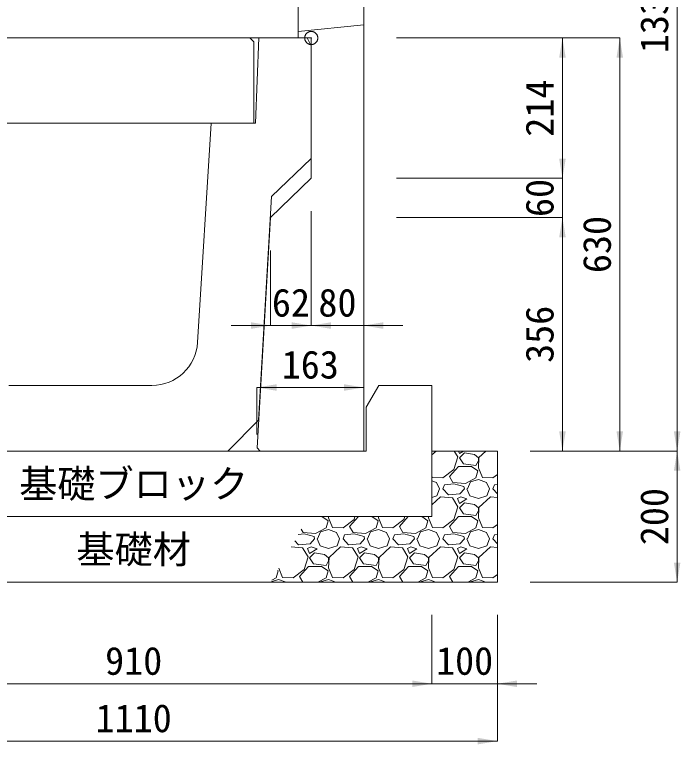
# Model space of a CAD drawing. Units: millimetres at full size, sheet at 1:40. Extents: x 206103 to 244503, y 883348 to 903496.
# Drawn here: x 237287 to 238304, y 887405 to 888518 of the extents above; entities that cross this region are included whole.
import ezdxf
from ezdxf.enums import TextEntityAlignment as Align

# ---------------------------------------------------------------- set-up
doc = ezdxf.new("R2010")
doc.units = ezdxf.units.MM
doc.header["$LTSCALE"] = 40
doc.header["$PDMODE"] = 32
doc.header["$PDSIZE"] = 20
doc.linetypes.add('DASHED', pattern=[7.5, 6, -1.5])
doc.linetypes.add('USER1', pattern=[28.575, 19.05, -3.175, 3.175, -3.175])
for name, color, linetype, lineweight in [('パネックスKUR', 2, 'Continuous', 20), ('基礎ブロック', 2, 'Continuous', 13), ('基礎材', 7, 'Continuous', 15), ('寸法線', 7, 'Continuous', 13), ('本体', 2, 'Continuous', 13), ('補助線', 8, 'USER1', 13), ('ﾊｯﾁﾝｸﾞ', 7, 'Continuous', 5)]:
    doc.layers.add(name, color=color, linetype=linetype, lineweight=lineweight)
doc.layers.add('文字', color=7, linetype='Continuous')
doc.styles.add('ＭＳ ゴシック', font='')
doc.styles.get('ＭＳ ゴシック').set_extended_font_data('MS Gothic')

# ---------------------------------------------------------------- blocks, each defined once
blk = doc.blocks.new('filled_arrow')
at = {"color": 0, "linetype": 'Continuous', "lineweight": -2}
blk.add_solid([(7.5, 1.25), (0, 0), (7.5, -1.25)], dxfattribs=at)

msp = doc.modelspace()

# ---------------------------------------------------------------- linework, layer by layer
at = {"layer": 'パネックスKUR'}
for p, q in [((237820.21, 889182.33), (237820.21, 887852.33)), ((237720.21, 889177.33), (237720.21, 888482.33)), ((237740.21, 888482.33), (237720.21, 888482.33)), ((237740.21, 888482.33), (237740.21, 888268.33)), ((237740.21, 888268.33), (237678.21, 888208.33)), ((237678.21, 888208.33), (237657.5, 887857.32)), ((237662.21, 887852.33), (237657.5, 887857.32)), ((237820.21, 887852.33), (237662.21, 887852.33))]:
    msp.add_line(p, q, dxfattribs=at)
at = {"layer": 'パネックスKUR', "linetype": 'DASHED', "lineweight": 9}
msp.add_line((237720.21, 888492.33), (237820.21, 888502.33), dxfattribs=at)
at = {"layer": '基礎ブロック', "lineweight": 20}
for p, q in [((237824.21, 887919.33), (237843.21, 887952.33)), ((237843.21, 887952.33), (237924.21, 887952.33)), ((237924.21, 887952.33), (237924.21, 887852.33)), ((237824.21, 887852.33), (237824.21, 887919.33)), ((237114.21, 887852.33), (237824.21, 887852.33)), ((237924.21, 887752.33), (237924.21, 887852.33)), ((237924.21, 887752.33), (237014.21, 887752.33))]:
    msp.add_line(p, q, dxfattribs=at)
at = {"layer": '基礎材', "lineweight": 13}
msp.add_line((238024.21, 887852.33), (237924.21, 887852.33), dxfattribs=at)
at = {"layer": '基礎材'}
for p, q in [((238024.21, 887652.33), (238024.21, 887852.33)), ((236914.21, 887652.33), (238024.21, 887652.33))]:
    msp.add_line(p, q, dxfattribs=at)
at = {"layer": '寸法線'}
for p, q in [((238298.55, 887852.33), (238298.55, 889182.33)), ((237670.21, 888482.33), (237115.21, 888482.33)), ((237870.21, 888482.33), (238211.05, 888482.33)), ((237870.21, 888482.33), (238123.55, 888482.33)), ((238123.55, 888482.33), (238123.55, 888268.33)), ((238211.05, 888482.33), (238211.05, 887852.33)), ((237820.21, 888417.33), (237820.21, 888043.74)), ((238123.55, 888328.33), (238123.55, 888148.33)), ((237870.21, 888268.33), (238123.55, 888268.33)), ((237870.21, 888268.33), (238123.55, 888268.33)), ((237740.21, 888218.33), (237740.21, 888043.74)), ((237740.21, 888218.33), (237740.21, 888043.74)), ((237870.21, 888208.33), (238123.55, 888208.33)), ((237870.21, 888208.33), (238123.55, 888208.33)), ((238123.55, 888208.33), (238123.55, 887852.33)), ((237678.21, 888158.33), (237678.21, 888043.74)), ((237800.21, 888043.74), (237618.21, 888043.74)), ((237680.21, 888043.74), (237880.21, 888043.74)), ((237657.21, 887949.25), (237820.21, 887949.25)), ((237657.21, 887877.33), (237657.21, 887949.25)), ((237820.21, 887877.33), (237820.21, 887949.25)), ((238074.21, 887852.33), (238298.55, 887852.33)), ((238074.21, 887852.33), (238211.05, 887852.33)), ((238074.21, 887852.33), (238123.55, 887852.33)), ((238074.21, 887852.33), (238298.55, 887852.33)), ((238298.55, 887852.33), (238298.55, 887652.33)), ((238074.21, 887652.33), (238298.55, 887652.33)), ((237924.21, 887602.33), (237924.21, 887497.39)), ((237924.21, 887602.33), (237924.21, 887497.39)), ((238024.21, 887602.33), (238024.21, 887497.39)), ((238024.21, 887602.33), (238024.21, 887409.89)), ((237014.21, 887497.39), (237924.21, 887497.39)), ((237864.21, 887497.39), (238084.21, 887497.39)), ((238024.21, 887409.89), (236914.21, 887409.89))]:
    msp.add_line(p, q, dxfattribs=at)
at = {"layer": '本体'}
for p, q in [((237660.21, 888482.33), (237655.21, 888352.33)), ((237660.21, 888482.33), (237734.21, 888482.33)), ((237740.21, 888470.33), (237734.21, 888482.33)), ((237740.21, 888470.33), (237740.21, 888298.33)), ((237587.71, 888352.33), (237566.81, 888017.96)), ((237587.71, 888352.33), (237655.21, 888352.33)), ((237740.21, 888298.33), (237679.71, 888240.33)), ((237679.71, 888240.33), (237659.57, 887899.19)), ((237278.47, 887952.33), (237496.94, 887952.33)), ((237612.71, 887852.33), (237659.57, 887899.19)), ((237162.71, 887852.33), (237612.71, 887852.33))]:
    msp.add_line(p, q, dxfattribs=at)
at = {"layer": '本体', "lineweight": 20}
msp.add_lwpolyline([(237122.71, 888352.33), (237122.71, 888476.33), (237128.71, 888482.33), (237646.71, 888482.33), (237652.71, 888476.33), (237652.71, 888352.33)], close=True, dxfattribs=at)
at = {"layer": '本体'}
msp.add_arc((237496.94, 888022.33), 70, 270, 356.42367, dxfattribs=at)
at = {"layer": '補助線'}
msp.add_point((237740.21, 888482.33), dxfattribs=at)
at = {"layer": 'ﾊｯﾁﾝｸﾞ'}
for p, q in [((237930.59, 887852.33), (237924.21, 887846.5)), ((237964, 887843.25), (237958.46, 887852.33)), ((237964.79, 887852.33), (237966.29, 887848.58)), ((237966.29, 887848.58), (237972.53, 887852.33)), ((237973.91, 887849.35), (237966.29, 887841.73)), ((237989.15, 887847.06), (237973.91, 887849.35)), ((237995.25, 887841.73), (237989.15, 887847.06)), ((238006.79, 887852.33), (237996.01, 887842.49)), ((237957.91, 887824.2), (237964, 887843.25)), ((237966.29, 887841.73), (237972.39, 887832.58)), ((237972.39, 887832.58), (237991.44, 887830.3)), ((237991.44, 887830.3), (237995.25, 887837.15)), ((237996.01, 887842.49), (237995.25, 887826.49)), ((237995.25, 887837.15), (237995.25, 887841.73)), ((237941.14, 887811.25), (237957.91, 887824.2)), ((237951.05, 887813.53), (237964.77, 887828.77)), ((237964.77, 887828.77), (237984.58, 887828.77)), ((237984.58, 887828.77), (237994.48, 887821.91)), ((237994.48, 887821.91), (237991.44, 887811.25)), ((237995.25, 887826.49), (238001.34, 887812.01)), ((237924.21, 887814.23), (237925.14, 887812.01)), ((237925.14, 887812.01), (237941.14, 887811.25)), ((237956.38, 887804.39), (237951.05, 887813.53)), ((237991.44, 887811.25), (237975.43, 887802.86)), ((238001.34, 887812.01), (238017.34, 887811.25)), ((238017.34, 887811.25), (238024.21, 887816.55)), ((237924.21, 887807.03), (237931.24, 887804.39)), ((237931.24, 887804.39), (237935.81, 887794.48)), ((237941.14, 887794.48), (237943.43, 887800.58)), ((237957.91, 887802.1), (237943.43, 887800.58)), ((237975.43, 887802.86), (237956.38, 887804.39)), ((237973.15, 887798.29), (237957.91, 887802.1)), ((237978.48, 887794.48), (237983.05, 887805.15)), ((237983.05, 887805.15), (237995.25, 887808.96)), ((237995.25, 887808.96), (238007.44, 887804.39)), ((238007.44, 887804.39), (238012.01, 887794.48)), ((238017.34, 887794.48), (238019.63, 887800.58)), ((238024.21, 887801.06), (238019.63, 887800.58)), ((237932, 887783.81), (237935.81, 887794.48)), ((237949.53, 887785.34), (237941.14, 887794.48)), ((237973.91, 887794.48), (237967.05, 887786.86)), ((237973.91, 887794.48), (237973.15, 887798.29)), ((237977.72, 887794.48), (237982.29, 887783.81)), ((238008.2, 887783.81), (238012.01, 887794.48)), ((238024.21, 887787), (238017.34, 887794.48)), ((237924.21, 887781.52), (237932, 887783.81)), ((237937.33, 887782.29), (237924.21, 887770.3)), ((237955.62, 887780.77), (237937.33, 887782.29)), ((237967.05, 887786.86), (237949.53, 887785.34)), ((237964, 887767.05), (237955.62, 887780.77)), ((237968.58, 887782.29), (237963.24, 887780)), ((237963.24, 887780), (237966.29, 887772.38)), ((237966.29, 887772.38), (237977.72, 887779.24)), ((237977.72, 887779.24), (237968.58, 887782.29)), ((237982.29, 887783.81), (237995.25, 887780)), ((237995.25, 887780), (238008.2, 887783.81)), ((238013.53, 887782.29), (237996.01, 887766.29)), ((238024.21, 887781.4), (238013.53, 887782.29)), ((237957.91, 887748), (237964, 887767.05)), ((237973.91, 887773.15), (237966.29, 887765.53)), ((237966.29, 887765.53), (237972.39, 887756.38)), ((237989.15, 887770.86), (237973.91, 887773.15)), ((237995.25, 887765.53), (237989.15, 887770.86)), ((237996.01, 887766.29), (237995.25, 887750.29)), ((237995.25, 887760.95), (237995.25, 887765.53)), ((237972.39, 887756.38), (237991.44, 887754.1)), ((237991.44, 887754.1), (237995.25, 887760.95)), ((237756.33, 887752.33), (237765.88, 887745.71)), ((237765.88, 887745.71), (237762.84, 887735.05)), ((237766.74, 887752.33), (237766.65, 887750.29)), ((237766.65, 887750.29), (237772.74, 887735.81)), ((237788.74, 887735.05), (237805.51, 887748)), ((237798.65, 887737.33), (237812.15, 887752.33)), ((237805.51, 887748), (237806.89, 887752.33)), ((237832.53, 887752.33), (237842.08, 887745.71)), ((237842.08, 887745.71), (237839.04, 887735.05)), ((237842.94, 887752.33), (237842.85, 887750.29)), ((237842.85, 887750.29), (237848.94, 887735.81)), ((237864.94, 887735.05), (237881.71, 887748)), ((237874.85, 887737.33), (237888.35, 887752.33)), ((237881.71, 887748), (237883.09, 887752.33)), ((237908.73, 887752.33), (237918.28, 887745.71)), ((237918.28, 887745.71), (237915.24, 887735.05)), ((237919.14, 887752.33), (237919.05, 887750.29)), ((237919.05, 887750.29), (237925.14, 887735.81)), ((237941.14, 887735.05), (237957.91, 887748)), ((237951.05, 887737.33), (237964.77, 887752.57)), ((237964.77, 887752.57), (237984.58, 887752.57)), ((237984.58, 887752.57), (237994.48, 887745.71)), ((237994.48, 887745.71), (237991.44, 887735.05)), ((237995.25, 887750.29), (238001.34, 887735.81)), ((237727.78, 887728.19), (237725, 887732.95)), ((237762.84, 887735.05), (237746.83, 887726.66)), ((237754.45, 887728.95), (237766.65, 887732.76)), ((237766.65, 887732.76), (237778.84, 887728.19)), ((237772.74, 887735.81), (237788.74, 887735.05)), ((237803.98, 887728.19), (237798.65, 887737.33)), ((237839.04, 887735.05), (237823.03, 887726.66)), ((237830.65, 887728.95), (237842.85, 887732.76)), ((237842.85, 887732.76), (237855.04, 887728.19)), ((237848.94, 887735.81), (237864.94, 887735.05)), ((237880.18, 887728.19), (237874.85, 887737.33)), ((237915.24, 887735.05), (237899.23, 887726.66)), ((237906.85, 887728.95), (237919.05, 887732.76)), ((237919.05, 887732.76), (237931.24, 887728.19)), ((237925.14, 887735.81), (237941.14, 887735.05)), ((237956.38, 887728.19), (237951.05, 887737.33)), ((237991.44, 887735.05), (237975.43, 887726.66)), ((237983.05, 887728.95), (237995.25, 887732.76)), ((237995.25, 887732.76), (238007.44, 887728.19)), ((238001.34, 887735.81), (238017.34, 887735.05)), ((238017.34, 887735.05), (238024.21, 887740.35)), ((237729.31, 887725.9), (237720.39, 887724.96)), ((237746.83, 887726.66), (237727.78, 887728.19)), ((237744.55, 887722.09), (237729.31, 887725.9)), ((237745.31, 887718.28), (237744.55, 887722.09)), ((237749.88, 887718.28), (237754.45, 887728.95)), ((237778.84, 887728.19), (237783.41, 887718.28)), ((237788.74, 887718.28), (237791.03, 887724.38)), ((237805.51, 887725.9), (237791.03, 887724.38)), ((237823.03, 887726.66), (237803.98, 887728.19)), ((237820.75, 887722.09), (237805.51, 887725.9)), ((237821.51, 887718.28), (237820.75, 887722.09)), ((237826.08, 887718.28), (237830.65, 887728.95)), ((237855.04, 887728.19), (237859.61, 887718.28)), ((237864.94, 887718.28), (237867.23, 887724.38)), ((237881.71, 887725.9), (237867.23, 887724.38)), ((237899.23, 887726.66), (237880.18, 887728.19)), ((237896.95, 887722.09), (237881.71, 887725.9)), ((237897.71, 887718.28), (237896.95, 887722.09)), ((237902.28, 887718.28), (237906.85, 887728.95)), ((237931.24, 887728.19), (237935.81, 887718.28)), ((237941.14, 887718.28), (237943.43, 887724.38)), ((237957.91, 887725.9), (237943.43, 887724.38)), ((237975.43, 887726.66), (237956.38, 887728.19)), ((237973.15, 887722.09), (237957.91, 887725.9)), ((237973.91, 887718.28), (237973.15, 887722.09)), ((237978.48, 887718.28), (237983.05, 887728.95)), ((238007.44, 887728.19), (238012.01, 887718.28)), ((238017.34, 887718.28), (238019.63, 887724.38)), ((238024.21, 887724.86), (238019.63, 887724.38)), ((237720.93, 887709.14), (237714.99, 887715.61)), ((237738.45, 887710.66), (237720.93, 887709.14)), ((237745.31, 887718.28), (237738.45, 887710.66)), ((237749.12, 887718.28), (237753.69, 887707.61)), ((237779.6, 887707.61), (237783.41, 887718.28)), ((237797.13, 887709.14), (237788.74, 887718.28)), ((237814.65, 887710.66), (237797.13, 887709.14)), ((237821.51, 887718.28), (237814.65, 887710.66)), ((237825.32, 887718.28), (237829.89, 887707.61)), ((237855.8, 887707.61), (237859.61, 887718.28)), ((237873.33, 887709.14), (237864.94, 887718.28)), ((237890.85, 887710.66), (237873.33, 887709.14)), ((237897.71, 887718.28), (237890.85, 887710.66)), ((237901.52, 887718.28), (237906.09, 887707.61)), ((237932, 887707.61), (237935.81, 887718.28)), ((237949.53, 887709.14), (237941.14, 887718.28)), ((237967.05, 887710.66), (237949.53, 887709.14)), ((237973.91, 887718.28), (237967.05, 887710.66)), ((237977.72, 887718.28), (237982.29, 887707.61)), ((238008.2, 887707.61), (238012.01, 887718.28)), ((238024.21, 887710.8), (238017.34, 887718.28)), ((237727.02, 887704.57), (237709.46, 887706.03)), ((237735.4, 887690.85), (237727.02, 887704.57)), ((237739.98, 887706.09), (237734.64, 887703.8)), ((237734.64, 887703.8), (237737.69, 887696.18)), ((237737.69, 887696.18), (237749.12, 887703.04)), ((237749.12, 887703.04), (237739.98, 887706.09)), ((237753.69, 887707.61), (237766.65, 887703.8)), ((237766.65, 887703.8), (237779.6, 887707.61)), ((237784.93, 887706.09), (237767.41, 887690.09)), ((237803.22, 887704.57), (237784.93, 887706.09)), ((237811.6, 887690.85), (237803.22, 887704.57)), ((237816.18, 887706.09), (237810.84, 887703.8)), ((237810.84, 887703.8), (237813.89, 887696.18)), ((237813.89, 887696.18), (237825.32, 887703.04)), ((237825.32, 887703.04), (237816.18, 887706.09)), ((237829.89, 887707.61), (237842.85, 887703.8)), ((237842.85, 887703.8), (237855.8, 887707.61)), ((237861.13, 887706.09), (237843.61, 887690.09)), ((237879.42, 887704.57), (237861.13, 887706.09)), ((237887.8, 887690.85), (237879.42, 887704.57)), ((237892.38, 887706.09), (237887.04, 887703.8)), ((237887.04, 887703.8), (237890.09, 887696.18)), ((237890.09, 887696.18), (237901.52, 887703.04)), ((237901.52, 887703.04), (237892.38, 887706.09)), ((237906.09, 887707.61), (237919.05, 887703.8)), ((237919.05, 887703.8), (237932, 887707.61)), ((237937.33, 887706.09), (237919.81, 887690.09)), ((237955.62, 887704.57), (237937.33, 887706.09)), ((237964, 887690.85), (237955.62, 887704.57)), ((237968.58, 887706.09), (237963.24, 887703.8)), ((237963.24, 887703.8), (237966.29, 887696.18)), ((237966.29, 887696.18), (237977.72, 887703.04)), ((237977.72, 887703.04), (237968.58, 887706.09)), ((237982.29, 887707.61), (237995.25, 887703.8)), ((237995.25, 887703.8), (238008.2, 887707.61)), ((238013.53, 887706.09), (237996.01, 887690.09)), ((238024.21, 887705.2), (238013.53, 887706.09)), ((237729.31, 887671.8), (237735.4, 887690.85)), ((237745.31, 887696.95), (237737.69, 887689.33)), ((237737.69, 887689.33), (237743.79, 887680.18)), ((237760.55, 887694.66), (237745.31, 887696.95)), ((237766.65, 887689.33), (237760.55, 887694.66)), ((237767.41, 887690.09), (237766.65, 887674.09)), ((237766.65, 887684.75), (237766.65, 887689.33)), ((237805.51, 887671.8), (237811.6, 887690.85)), ((237821.51, 887696.95), (237813.89, 887689.33)), ((237813.89, 887689.33), (237819.99, 887680.18)), ((237836.75, 887694.66), (237821.51, 887696.95)), ((237842.85, 887689.33), (237836.75, 887694.66)), ((237843.61, 887690.09), (237842.85, 887674.09)), ((237842.85, 887684.75), (237842.85, 887689.33)), ((237881.71, 887671.8), (237887.8, 887690.85)), ((237897.71, 887696.95), (237890.09, 887689.33)), ((237890.09, 887689.33), (237896.19, 887680.18)), ((237912.95, 887694.66), (237897.71, 887696.95)), ((237919.05, 887689.33), (237912.95, 887694.66)), ((237919.81, 887690.09), (237919.05, 887674.09)), ((237919.05, 887684.75), (237919.05, 887689.33)), ((237957.91, 887671.8), (237964, 887690.85)), ((237973.91, 887696.95), (237966.29, 887689.33)), ((237966.29, 887689.33), (237972.39, 887680.18)), ((237989.15, 887694.66), (237973.91, 887696.95)), ((237995.25, 887689.33), (237989.15, 887694.66)), ((237996.01, 887690.09), (237995.25, 887674.09)), ((237995.25, 887684.75), (237995.25, 887689.33)), ((237722.45, 887661.13), (237736.17, 887676.37)), ((237736.17, 887676.37), (237755.98, 887676.37)), ((237743.79, 887680.18), (237762.84, 887677.9)), ((237755.98, 887676.37), (237765.88, 887669.51)), ((237762.84, 887677.9), (237766.65, 887684.75)), ((237798.65, 887661.13), (237812.37, 887676.37)), ((237812.37, 887676.37), (237832.18, 887676.37)), ((237819.99, 887680.18), (237839.04, 887677.9)), ((237832.18, 887676.37), (237842.08, 887669.51)), ((237839.04, 887677.9), (237842.85, 887684.75)), ((237874.85, 887661.13), (237888.57, 887676.37)), ((237888.57, 887676.37), (237908.38, 887676.37)), ((237896.19, 887680.18), (237915.24, 887677.9)), ((237908.38, 887676.37), (237918.28, 887669.51)), ((237915.24, 887677.9), (237919.05, 887684.75)), ((237951.05, 887661.13), (237964.77, 887676.37)), ((237964.77, 887676.37), (237984.58, 887676.37)), ((237972.39, 887680.18), (237991.44, 887677.9)), ((237984.58, 887676.37), (237994.48, 887669.51)), ((237991.44, 887677.9), (237995.25, 887684.75)), ((237689.68, 887669.51), (237686.64, 887658.85)), ((237688.75, 887670.16), (237689.68, 887669.51)), ((237690.69, 887673.51), (237696.54, 887659.61)), ((237712.54, 887658.85), (237729.31, 887671.8)), ((237765.88, 887669.51), (237762.84, 887658.85)), ((237766.65, 887674.09), (237772.74, 887659.61)), ((237788.74, 887658.85), (237805.51, 887671.8)), ((237842.08, 887669.51), (237839.04, 887658.85)), ((237842.85, 887674.09), (237848.94, 887659.61)), ((237864.94, 887658.85), (237881.71, 887671.8)), ((237918.28, 887669.51), (237915.24, 887658.85)), ((237919.05, 887674.09), (237925.14, 887659.61)), ((237941.14, 887658.85), (237957.91, 887671.8)), ((237994.48, 887669.51), (237991.44, 887658.85)), ((237995.25, 887674.09), (238001.34, 887659.61)), ((237678.8, 887652.92), (237690.45, 887656.56)), ((237686.64, 887658.85), (237680.3, 887655.53)), ((237690.45, 887656.56), (237701.73, 887652.33)), ((237696.54, 887659.61), (237712.54, 887658.85)), ((237727.59, 887652.33), (237722.45, 887661.13)), ((237762.84, 887658.85), (237750.4, 887652.33)), ((237754.45, 887652.75), (237766.65, 887656.56)), ((237766.65, 887656.56), (237777.93, 887652.33)), ((237772.74, 887659.61), (237788.74, 887658.85)), ((237803.79, 887652.33), (237798.65, 887661.13)), ((237839.04, 887658.85), (237826.6, 887652.33)), ((237830.65, 887652.75), (237842.85, 887656.56)), ((237842.85, 887656.56), (237854.13, 887652.33)), ((237848.94, 887659.61), (237864.94, 887658.85)), ((237879.99, 887652.33), (237874.85, 887661.13)), ((237915.24, 887658.85), (237902.8, 887652.33)), ((237906.85, 887652.75), (237919.05, 887656.56)), ((237919.05, 887656.56), (237930.33, 887652.33)), ((237925.14, 887659.61), (237941.14, 887658.85)), ((237956.19, 887652.33), (237951.05, 887661.13)), ((237991.44, 887658.85), (237979, 887652.33)), ((237983.05, 887652.75), (237995.25, 887656.56)), ((237995.25, 887656.56), (238006.53, 887652.33)), ((238001.34, 887659.61), (238017.34, 887658.85)), ((238017.34, 887658.85), (238024.21, 887664.15)), ((237754.28, 887652.33), (237754.45, 887652.75)), ((237830.48, 887652.33), (237830.65, 887652.75)), ((237906.68, 887652.33), (237906.85, 887652.75)), ((237982.88, 887652.33), (237983.05, 887652.75))]:
    msp.add_line(p, q, dxfattribs=at)

# ---------------------------------------------------------------- block references
at = {"layer": '寸法線', "xscale": 4, "yscale": 4}
for p, rotation in [((238123.55, 888482.33), 270), ((238211.05, 888482.33), 270), ((238123.55, 888268.33), 90), ((238123.55, 888268.33), 90), ((238123.55, 888208.33), 270), ((238123.55, 888208.33), 270), ((237678.21, 888043.74), 180), ((237740.21, 888043.74), 180), ((237820.21, 887949.25), 180), ((238123.55, 887852.33), 90), ((238211.05, 887852.33), 90), ((238298.55, 887852.33), 90), ((238298.55, 887852.33), 270), ((238298.55, 887652.33), 90), ((237924.21, 887497.39), 180), ((237924.21, 887497.39), 180), ((238024.21, 887409.89), 180)]:
    msp.add_blockref('filled_arrow', p, dxfattribs=dict(at, rotation=rotation))
for p in [(237740.21, 888043.74), (237820.21, 888043.74), (237657.21, 887949.25), (238024.21, 887497.39)]:
    msp.add_blockref('filled_arrow', p, dxfattribs=at)

# ---------------------------------------------------------------- texts
at = {"layer": '寸法線', "style": 'ＭＳ ゴシック'}
for s, p in [('1330', (238263.55, 888517.33)), ('214', (238088.55, 888375.33)), ('60', (238088.55, 888238.33)), ('630', (238176.05, 888167.33)), ('356', (238088.55, 888030.33)), ('200', (238263.55, 887752.33))]:
    msp.add_text(s, height=42.72, rotation=90, dxfattribs=at).set_placement(p, align=Align.MIDDLE_CENTER)
for s, p in [('62', (237709.21, 888078.74)), ('80', (237780.21, 888078.74)), ('163', (237738.71, 887984.25)), ('910', (237469.21, 887532.39)), ('100', (237974.21, 887532.39)), ('1110', (237469.21, 887444.89))]:
    msp.add_text(s, height=42.72, dxfattribs=at).set_placement(p, align=Align.MIDDLE_CENTER)
at = {"layer": '文字', "style": 'ＭＳ ゴシック'}
for s, p in [('基礎ブロック', (237469.21, 887802.33)), ('基礎材', (237469.21, 887702.33))]:
    msp.add_text(s, height=42.72, dxfattribs=at).set_placement(p, align=Align.MIDDLE_CENTER)

doc.saveas('drawing.dxf')
